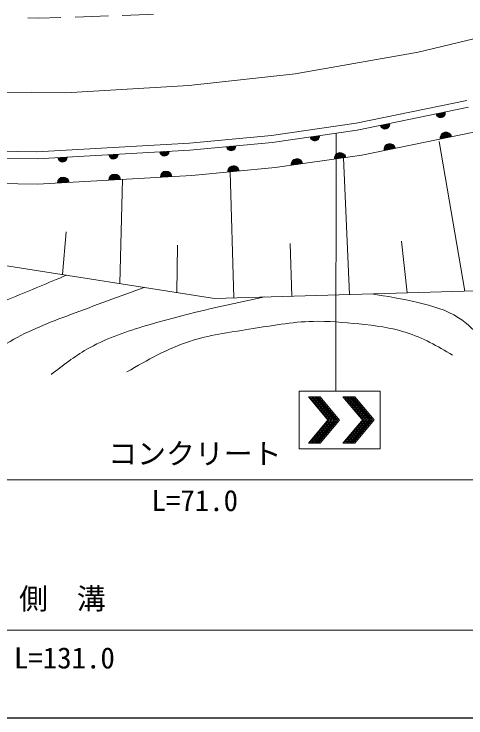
# Model space of a CAD drawing. Units: millimetres, scale not verified. Extents: x 40000 to 680000, y 20000 to 380000.
# Drawn here: x 201792 to 240884, y 205000 to 265918 of the extents above; entities that cross this region are included whole.
import ezdxf
from ezdxf.enums import TextEntityAlignment as Align

# ---------------------------------------------------------------- set-up
doc = ezdxf.new("R2010")
doc.units = ezdxf.units.MM
doc.header["$LTSCALE"] = 1000
doc.linetypes.add('CHAIN', pattern=[18.5, 12, -1.5, 3.5, -1.5])
for name, color, linetype, lineweight in [('M-BGD', 7, 'Continuous', 13), ('M-BMK', 2, 'CHAIN', 13), ('M-STR-STR3', 7, 'Continuous', 13), ('M-STR-STRC', 7, 'Continuous', 13), ('M-TTL-BAND', 7, 'Continuous', 25)]:
    doc.layers.add(name, color=color, linetype=linetype, lineweight=lineweight)
doc.styles.add('ＭＳ ゴシック', font='')
doc.styles.get('ＭＳ ゴシック').set_extended_font_data('MS Gothic')

msp = doc.modelspace()

# ---------------------------------------------------------------- linework, layer by layer
at = {"layer": 'M-BGD'}
for p, q in [((203906, 265556), (205835, 265621)), ((207086, 265664), (209960, 265761)), ((211147, 265801), (213374, 265876)), ((213374, 265876), (213859, 265918)), ((202981, 265588), (203906, 265556)), ((231385, 256465), (240966, 258433)), ((231489, 255874), (241098, 257848)), ((224064, 255408), (231385, 256465)), ((224134, 254812), (231489, 255874)), ((216960, 254752), (224064, 255408)), ((231868, 253706), (241581, 255701)), ((203774, 253986), (216960, 254752)), ((217005, 254153), (224134, 254812)), ((238582, 254895), (240802, 241948)), ((197289, 254094), (203774, 253986)), ((203786, 253385), (217005, 254153)), ((197267, 253495), (203786, 253385)), ((224393, 252627), (231868, 253706)), ((230285, 253477), (230806, 241656)), ((217170, 251959), (224393, 252627)), ((220492, 252266), (220811, 241364)), ((203831, 251184), (217170, 251959)), ((211179, 251611), (210932, 242597)), ((197186, 251296), (203831, 251184)), ((206307, 247079), (205992, 243372)), ((235316, 246259), (235804, 241802)), ((215929, 245919), (215872, 241823)), ((225675, 246068), (225808, 241510)), ((194933, 245105), (219118, 241315)), ((219118, 241315), (241716, 241974))]:
    msp.add_line(p, q, dxfattribs=at)
for centre, radius, start, end in [((238695, 257354), 400, 191.60795, 11.60795), ((238695, 257354), 400, 191.60795, 11.60795), ((238695, 257354), 350, 191.60795, 11.60795), ((238695, 257354), 300, 191.60795, 11.60795), ((238695, 257354), 250, 191.60795, 11.60795), ((238695, 257354), 200, 191.60795, 11.60795), ((238695, 257354), 150, 191.60795, 11.60795), ((238695, 257354), 100, 191.60795, 11.60795), ((238695, 257354), 50, 191.60795, 11.60795), ((233891, 256367), 400, 191.60795, 11.60795), ((233891, 256367), 400, 191.60795, 11.60795), ((233891, 256367), 350, 191.60795, 11.60795), ((233891, 256367), 300, 191.60795, 11.60795), ((233891, 256367), 250, 191.60795, 11.60795), ((233891, 256367), 200, 191.60795, 11.60795), ((233891, 256367), 150, 191.60795, 11.60795), ((233891, 256367), 100, 191.60795, 11.60795), ((233891, 256367), 50, 191.60795, 11.60795), ((227811, 255343), 400, 188.21496, 8.21496), ((227811, 255343), 400, 188.21496, 8.21496), ((227811, 255343), 350, 188.21496, 8.21496), ((227811, 255343), 300, 188.21496, 8.21496), ((227811, 255343), 250, 188.21496, 8.21496), ((227811, 255343), 200, 188.21496, 8.21496), ((227811, 255343), 150, 188.21496, 8.21496), ((227811, 255343), 100, 188.21496, 8.21496), ((227811, 255343), 50, 188.21496, 8.21496), ((239153, 255202), 500, 11.60795, 191.60795), ((239153, 255202), 500, 11.60795, 191.60795), ((239153, 255202), 450, 11.60795, 191.60795), ((239153, 255202), 400, 11.60795, 191.60795), ((239153, 255202), 350, 11.60795, 191.60795), ((239153, 255202), 300, 11.60795, 191.60795), ((239153, 255202), 250, 11.60795, 191.60795), ((239153, 255202), 200, 11.60795, 191.60795), ((239153, 255202), 150, 11.60795, 191.60795), ((239153, 255202), 100, 11.60795, 191.60795), ((239153, 255202), 50, 11.60795, 191.60795), ((234296, 254205), 500, 11.60795, 191.60795), ((234296, 254205), 500, 11.60795, 191.60795), ((234296, 254205), 450, 11.60795, 191.60795), ((214802, 254025), 400, 183.32513, 3.32513), ((214802, 254025), 400, 183.32513, 3.32513), ((214802, 254025), 350, 183.32513, 3.32513), ((214802, 254025), 300, 183.32513, 3.32513), ((214802, 254025), 250, 183.32513, 3.32513), ((214802, 254025), 200, 183.32513, 3.32513), ((214802, 254025), 150, 183.32513, 3.32513), ((214802, 254025), 100, 183.32513, 3.32513), ((220570, 254483), 400, 185.27895, 5.27895), ((220570, 254483), 400, 185.27895, 5.27895), ((220570, 254483), 350, 185.27895, 5.27895), ((220570, 254483), 300, 185.27895, 5.27895), ((220570, 254483), 250, 185.27895, 5.27895), ((220570, 254483), 200, 185.27895, 5.27895), ((220570, 254483), 150, 185.27895, 5.27895), ((220570, 254483), 100, 185.27895, 5.27895), ((220570, 254483), 50, 185.27895, 5.27895), ((234296, 254205), 400, 11.60795, 191.60795), ((234296, 254205), 350, 11.60795, 191.60795), ((234296, 254205), 300, 11.60795, 191.60795), ((234296, 254205), 250, 11.60795, 191.60795), ((234296, 254205), 200, 11.60795, 191.60795), ((234296, 254205), 150, 11.60795, 191.60795), ((234296, 254205), 100, 11.60795, 191.60795), ((234296, 254205), 50, 11.60795, 191.60795), ((205989, 253513), 400, 183.32513, 3.32513), ((205989, 253513), 400, 183.32513, 3.32513), ((205989, 253513), 350, 183.32513, 3.32513), ((205989, 253513), 300, 183.32513, 3.32513), ((205989, 253513), 250, 183.32513, 3.32513), ((205989, 253513), 200, 183.32513, 3.32513), ((205989, 253513), 150, 183.32513, 3.32513), ((205989, 253513), 100, 183.32513, 3.32513), ((205989, 253513), 50, 183.32513, 3.32513), ((210396, 253769), 400, 183.32513, 3.32513), ((210396, 253769), 400, 183.32513, 3.32513), ((210396, 253769), 350, 183.32513, 3.32513), ((210396, 253769), 300, 183.32513, 3.32513), ((210396, 253769), 250, 183.32513, 3.32513), ((210396, 253769), 200, 183.32513, 3.32513), ((210396, 253769), 150, 183.32513, 3.32513), ((210396, 253769), 100, 183.32513, 3.32513), ((210396, 253769), 50, 183.32513, 3.32513), ((214802, 254025), 50, 183.32513, 3.32513), ((229999, 253436), 500, 8.21496, 188.21496), ((229999, 253436), 500, 8.21496, 188.21496), ((229999, 253436), 450, 8.21496, 188.21496), ((229999, 253436), 400, 8.21496, 188.21496), ((229999, 253436), 350, 8.21496, 188.21496), ((229999, 253436), 300, 8.21496, 188.21496), ((229999, 253436), 250, 8.21496, 188.21496), ((229999, 253436), 200, 8.21496, 188.21496), ((229999, 253436), 150, 8.21496, 188.21496), ((229999, 253436), 100, 8.21496, 188.21496), ((229999, 253436), 50, 8.21496, 188.21496), ((226261, 252896), 500, 8.21496, 188.21496), ((226261, 252896), 500, 8.21496, 188.21496), ((226261, 252896), 450, 8.21496, 188.21496), ((226261, 252896), 400, 8.21496, 188.21496), ((226261, 252896), 350, 8.21496, 188.21496), ((226261, 252896), 300, 8.21496, 188.21496), ((226261, 252896), 250, 8.21496, 188.21496), ((226261, 252896), 200, 8.21496, 188.21496), ((226261, 252896), 150, 8.21496, 188.21496), ((226261, 252896), 100, 8.21496, 188.21496), ((226261, 252896), 50, 8.21496, 188.21496), ((214947, 251830), 500, 3.32513, 183.32513), ((214947, 251830), 500, 3.32513, 183.32513), ((214947, 251830), 450, 3.32513, 183.32513), ((214947, 251830), 400, 3.32513, 183.32513), ((220781, 252293), 500, 5.27895, 185.27895), ((220781, 252293), 500, 5.27895, 185.27895), ((220781, 252293), 450, 5.27895, 185.27895), ((220781, 252293), 400, 5.27895, 185.27895), ((220781, 252293), 350, 5.27895, 185.27895), ((220781, 252293), 300, 5.27895, 185.27895), ((220781, 252293), 250, 5.27895, 185.27895), ((220781, 252293), 200, 5.27895, 185.27895), ((220781, 252293), 150, 5.27895, 185.27895), ((220781, 252293), 100, 5.27895, 185.27895), ((220781, 252293), 50, 5.27895, 185.27895), ((206055, 251313), 500, 3.32513, 183.32513), ((206055, 251313), 500, 3.32513, 183.32513), ((206055, 251313), 450, 3.32513, 183.32513), ((206055, 251313), 400, 3.32513, 183.32513), ((206055, 251313), 350, 3.32513, 183.32513), ((206055, 251313), 300, 3.32513, 183.32513), ((210501, 251572), 500, 3.32513, 183.32513), ((210501, 251572), 500, 3.32513, 183.32513), ((210501, 251572), 450, 3.32513, 183.32513), ((210501, 251572), 400, 3.32513, 183.32513), ((210501, 251572), 350, 3.32513, 183.32513), ((210501, 251572), 300, 3.32513, 183.32513), ((210501, 251572), 250, 3.32513, 183.32513), ((210501, 251572), 200, 3.32513, 183.32513), ((210501, 251572), 150, 3.32513, 183.32513), ((210501, 251572), 100, 3.32513, 183.32513), ((210501, 251572), 50, 3.32513, 183.32513), ((214947, 251830), 350, 3.32513, 183.32513), ((214947, 251830), 300, 3.32513, 183.32513), ((214947, 251830), 250, 3.32513, 183.32513), ((214947, 251830), 200, 3.32513, 183.32513), ((214947, 251830), 150, 3.32513, 183.32513), ((214947, 251830), 100, 3.32513, 183.32513), ((214947, 251830), 50, 3.32513, 183.32513), ((206055, 251313), 250, 3.32513, 183.32513), ((206055, 251313), 200, 3.32513, 183.32513), ((206055, 251313), 150, 3.32513, 183.32513), ((206055, 251313), 100, 3.32513, 183.32513), ((206055, 251313), 50, 3.32513, 183.32513)]:
    msp.add_arc(centre, radius, start, end, dxfattribs=at)
for points, knots in [([(190705, 235039), (192039, 236193), (193373, 237346), (194847, 238272), (196938, 239586), (199311, 240444), (201630, 241368), (203210, 241998), (204765, 242659), (206320, 243320)], [0, 0, 0, 0, 1, 1, 1, 2, 2, 2, 3, 3, 3, 3]), ([(197579, 234767), (198829, 235774), (200080, 236781), (201448, 237590), (203083, 238557), (204887, 239240), (206683, 239912), (208809, 240707), (210924, 241487), (213040, 242267)], [0, 0, 0, 0, 1, 1, 1, 2, 2, 2, 3, 3, 3, 3]), ([(204999, 234722), (206002, 235500), (207005, 236278), (208094, 236907), (209591, 237772), (211249, 238354), (212919, 238865), (216407, 239932), (219946, 240687), (223484, 241442)], [0, 0, 0, 0, 1, 1, 1, 2, 2, 2, 3, 3, 3, 3]), ([(232718, 241712), (234053, 241493), (235387, 241274), (236727, 240961), (237958, 240675), (239193, 240309), (240233, 239642), (241021, 239135), (241697, 238455), (242372, 237775)], [0, 0, 0, 0, 1, 1, 1, 2, 2, 2, 3, 3, 3, 3]), ([(211554, 234950), (213315, 235963), (215076, 236976), (216971, 237591), (218622, 238127), (220374, 238361), (222115, 238639), (223971, 238934), (225814, 239279), (227669, 239322), (228983, 239352), (230303, 239232), (231629, 239095), (233020, 238951), (234417, 238789), (235726, 238367), (237129, 237914), (238431, 237162), (239732, 236409)], [0, 0, 0, 0, 1, 1, 1, 2, 2, 2, 3, 3, 3, 4, 4, 4, 5, 5, 5, 6, 6, 6, 6])]:
    msp.add_open_spline(points, degree=3, knots=knots, dxfattribs=at)
at = {"layer": 'M-BMK'}
for p, q in [((236740, 262626), (245023, 264619)), ((226098, 260738), (236740, 262626)), ((216924, 259741), (226098, 260738)), ((206230, 259111), (216924, 259741)), ((198838, 259163), (206230, 259111))]:
    msp.add_line(p, q, dxfattribs=at)
at = {"layer": 'M-STR-STR3'}
for p, q in [((182265, 225610), (252606, 225616)), ((135544, 212587), (269241, 212599))]:
    msp.add_line(p, q, dxfattribs=at)
at = {"layer": 'M-STR-STRC'}
for p, q in [((229658, 255610), (229627, 233285)), ((226464, 233284), (233464, 233286)), ((226464, 233284), (226465, 228284)), ((228267, 232784), (227254, 232784)), ((227254, 232784), (228987, 230720)), ((227384, 232784), (229063, 230785)), ((227515, 232784), (229194, 230785)), ((227646, 232784), (229324, 230785)), ((227776, 232784), (229455, 230785)), ((227907, 232784), (229585, 230785)), ((228006, 232784), (229685, 230785)), ((228137, 232784), (229816, 230785)), ((228267, 232784), (229946, 230785)), ((231261, 232785), (230248, 232785)), ((230248, 232785), (231981, 230721)), ((230378, 232785), (232057, 230786)), ((230509, 232785), (232188, 230786)), ((230639, 232785), (232318, 230786)), ((230770, 232785), (232449, 230786)), ((230901, 232785), (232579, 230786)), ((231000, 232785), (232679, 230786)), ((231131, 232785), (232810, 230786)), ((231261, 232785), (232940, 230786)), ((233464, 233286), (233465, 228286)), ((228987, 230849), (227255, 228784)), ((229063, 230785), (227386, 228784)), ((229194, 230785), (227516, 228784)), ((229324, 230785), (227647, 228784)), ((229455, 230785), (227777, 228784)), ((229585, 230785), (227908, 228784)), ((229685, 230785), (228008, 228784)), ((229816, 230785), (228138, 228784)), ((229946, 230785), (228269, 228784)), ((231981, 230850), (230249, 228785)), ((232057, 230786), (230380, 228785)), ((232188, 230786), (230510, 228785)), ((232318, 230786), (230641, 228785)), ((232449, 230786), (230771, 228785)), ((232579, 230786), (230902, 228785)), ((232679, 230786), (231001, 228785)), ((232810, 230786), (231132, 228785)), ((232940, 230786), (231263, 228785)), ((228269, 228784), (227255, 228784)), ((231263, 228785), (230249, 228785)), ((226465, 228284), (233465, 228286))]:
    msp.add_line(p, q, dxfattribs=at)
at = {"layer": 'M-TTL-BAND'}
msp.add_line((40000, 205000), (579000, 205000), dxfattribs=at)

# ---------------------------------------------------------------- texts
at = {"layer": 'M-STR-STR3', "style": 'ＭＳ ゴシック'}
for s, p in [('コンクリート', (209935, 226409)), ('L=71.0', (213686, 222350)), ('側\u3000溝', (202219, 213855)), ('L=131.0', (201782, 208728))]:
    msp.add_text(s, height=1833, rotation=0.005, dxfattribs=at).set_placement(p, align=Align.BOTTOM_LEFT)

doc.saveas('drawing.dxf')
